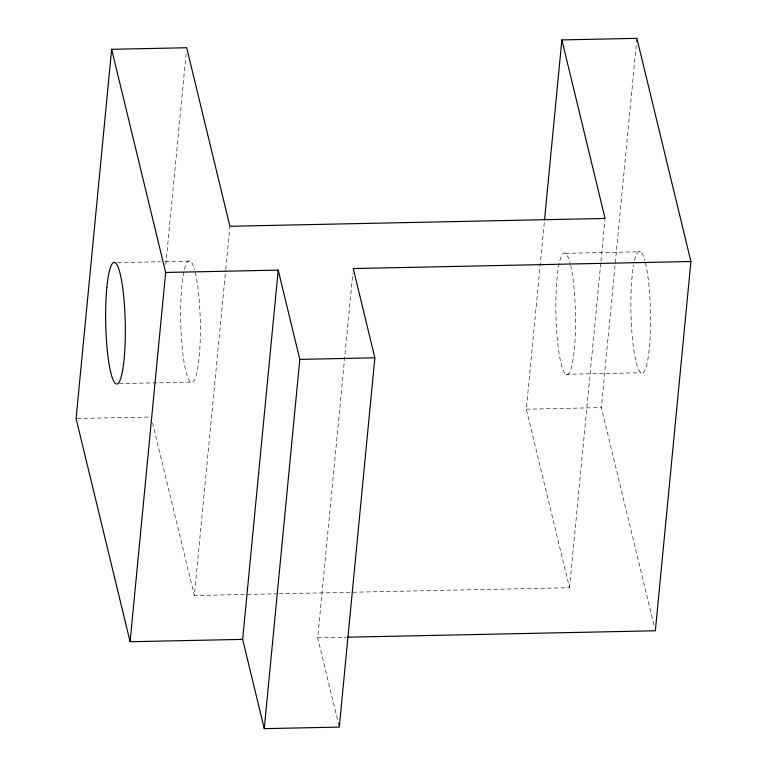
<?xml version="1.0" encoding="UTF-8"?>
<svg xmlns="http://www.w3.org/2000/svg" width="767" height="767" viewBox="0 0 767 767"><rect width="100%" height="100%" fill="white"/><g stroke="black" fill="none" stroke-linecap="round" stroke-linejoin="round"><path stroke-width="0.58" stroke-dasharray="3.83 2.88" d="M165.806 264.529L186.113 53.69M277.97 593.792L194.339 595.537L225.651 270.339M225.757 269.15L229.889 226.265M339.014 725.927L317.691 637.818L352.791 273.32M279.169 593.763L569.517 587.714L526.306 409.185L544.426 220.973M569.517 587.714L600.829 262.515M600.944 261.326L604.952 219.64M653.944 624.971L601.347 407.613L636.783 39.539M117.639 262.659L160.514 261.768M165.279 261.662L190.293 261.144M565.471 253.321L640.512 251.758M119.259 383.615L190.724 382.129M565.902 374.306L640.944 372.743M77.285 418.542L149.939 417.027M526.306 409.185L601.347 407.613M317.691 637.818L346.425 637.224M152.528 422.799L194.339 595.537M195.249 272.4A60.833 9.779 88.8 0 1 195.834 376.539A60.833 9.779 88.8 0 1 180.676 318.343A60.833 9.779 88.8 0 1 194.597 269.879M570.658 265.516A60.833 9.779 88.8 0 1 570.763 369.473A60.833 9.779 88.8 0 1 555.835 308.487A60.833 9.779 88.8 0 1 570.102 263.282M645.469 263.014A60.833 9.779 88.8 0 1 648.92 352.111A60.833 9.779 88.8 0 1 634.558 354.536A60.833 9.779 88.8 0 1 633.609 265.018M634.558 260.416A60.833 9.779 88.8 0 1 644.807 260.492"/><path stroke-width="1.15" d="M690.914 261.509L636.898 38.35L561.866 39.913L605.067 218.442L229.889 226.265L186.678 47.736L111.646 49.299L76.086 418.571L130.102 641.73L242.65 639.381L264.26 728.65L339.292 727.087L374.852 357.815L353.251 268.555L690.914 261.509L655.354 630.781L347.624 637.195M130.102 641.73L165.653 272.467L111.646 49.299M242.65 639.381L278.21 270.118L165.653 272.467M264.26 728.65L299.811 359.387L278.21 270.118M544.541 219.784L561.866 39.913M299.811 359.387L374.852 357.815M106.834 287.491A60.833 9.779 88.8 0 0 115.692 383.692A60.833 9.779 88.8 0 0 123.899 298.411A60.833 9.779 88.8 0 0 106.834 287.491"/></g></svg>
